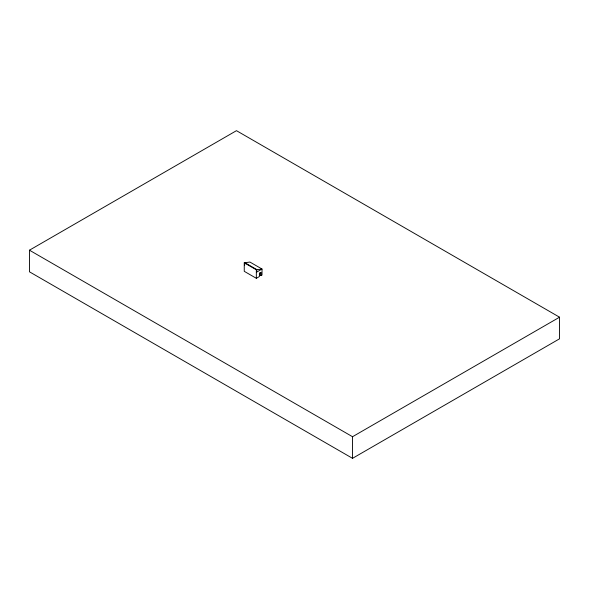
<?xml version="1.0" encoding="UTF-8"?>
<svg xmlns="http://www.w3.org/2000/svg" width="589" height="589" viewBox="0 0 589 589"><rect width="100%" height="100%" fill="white"/><g stroke="black" fill="none" stroke-linecap="round" stroke-linejoin="round"><path stroke-width="0.88" d="M29.45 250.192L236.469 130.67L559.55 317.199L559.55 338.808L352.531 458.33L29.45 271.801L29.45 250.192L352.531 436.721L559.55 317.199M261.045 275.586L261.045 272.376L259.403 273.325L259.403 276.528L256.333 278.303L244.251 271.323L244.251 262.819L249.92 262.053L262.009 269.033L262.009 275.026L261.045 275.586L260.014 274.989L260.014 272.582M244.251 262.819L256.333 269.799L262.009 269.033L256.76 272.059L256.76 269.548L244.671 262.576L244.671 265.087M352.531 436.721L352.531 458.33M256.333 269.799L256.333 278.303"/></g></svg>
